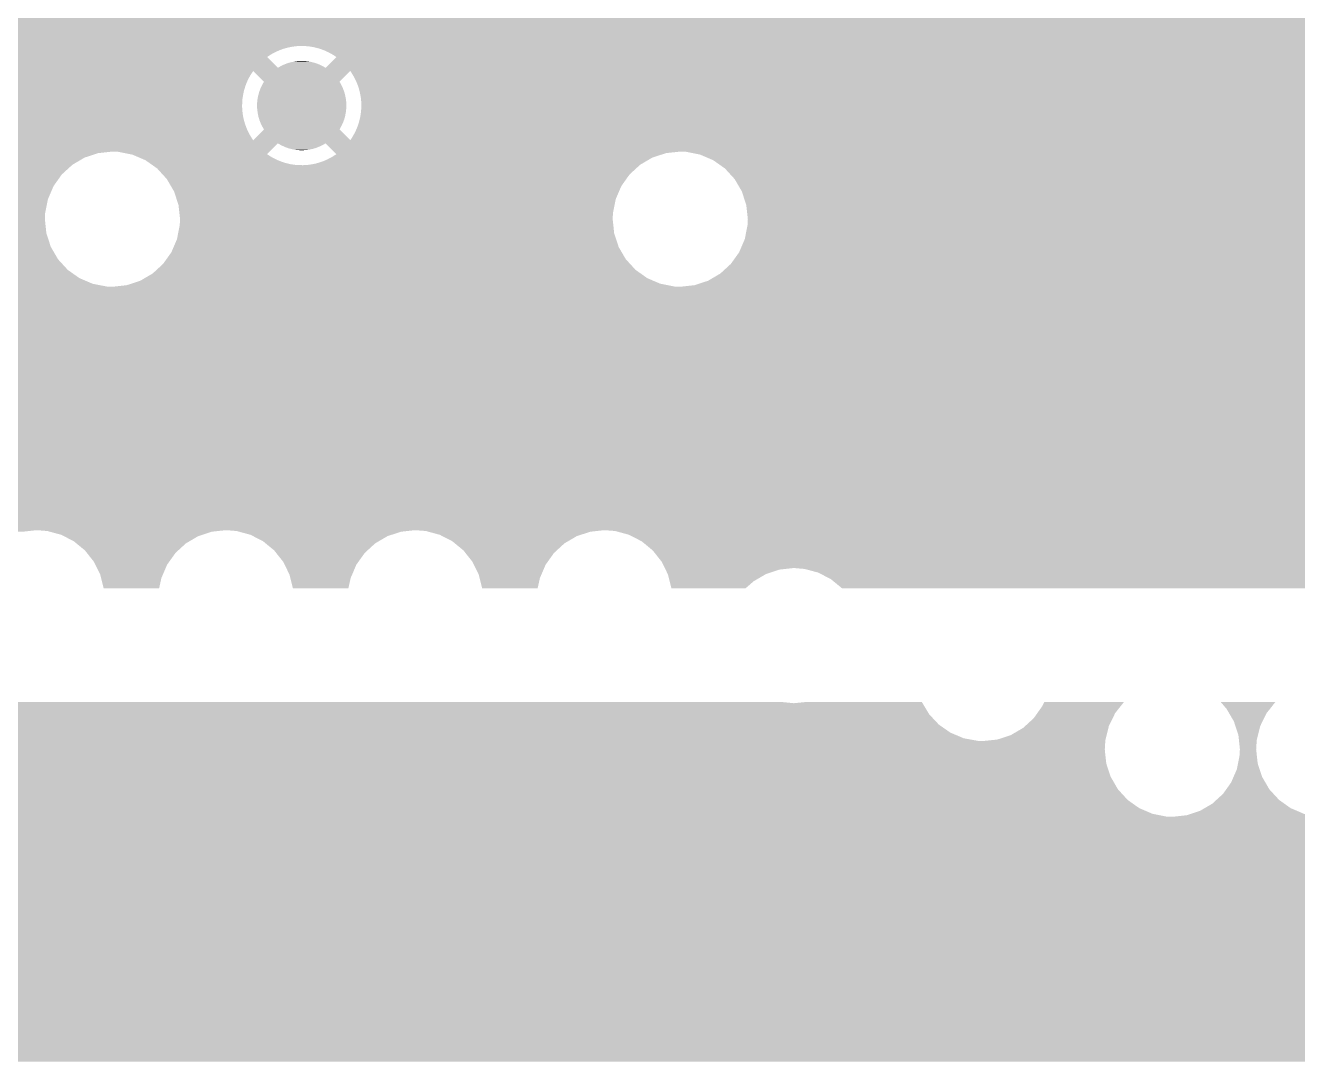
# Model space of a CAD drawing. Extents: x 295 to 953, y 10 to 290.
# Drawn here: x 574.9 to 594.54, y 199.37 to 215.36 of the extents above; entities that cross this region are included whole.
import ezdxf

# ---------------------------------------------------------------- set-up
doc = ezdxf.new("R2010")
doc.units = 0
doc.header["$LTSCALE"] = 5
doc.header["$MEASUREMENT"] = 0
doc.layers.add('GND', color=7, linetype='CONTINUOUS')

msp = doc.modelspace()

# ---------------------------------------------------------------- linework, layer by layer
at = {"layer": 'GND'}
for points in [[(561.202, 215.038), (561.202, 217.288), (602.534, 215.038), (602.534, 217.288)], [(561.202, 215.035), (561.202, 215.038), (579.08, 215.035), (579.146, 215.038)], [(561.202, 215.026), (561.202, 215.035), (579.015, 215.026), (579.08, 215.035)], [(561.202, 215.013), (561.202, 215.026), (578.951, 215.013), (579.015, 215.026)], [(561.202, 214.996), (561.202, 215.013), (578.888, 214.996), (578.951, 215.013)], [(561.202, 214.974), (561.202, 214.996), (578.826, 214.974), (578.888, 214.996)], [(579.277, 215.032), (579.211, 215.038), (602.534, 215.032), (602.534, 215.038)], [(579.341, 215.022), (579.277, 215.032), (602.534, 215.022), (602.534, 215.032)], [(579.405, 215.007), (579.341, 215.022), (602.534, 215.007), (602.534, 215.022)], [(579.468, 214.988), (579.405, 215.007), (602.534, 214.988), (602.534, 215.007)], [(579.529, 214.964), (579.468, 214.988), (602.534, 214.964), (602.534, 214.988)], [(561.202, 214.947), (561.202, 214.974), (578.766, 214.947), (578.826, 214.974)], [(561.202, 214.917), (561.202, 214.947), (578.708, 214.917), (578.766, 214.947)], [(561.202, 214.882), (561.202, 214.917), (578.652, 214.882), (578.708, 214.917)], [(561.202, 214.868), (561.202, 214.882), (578.632, 214.868), (578.652, 214.882)], [(561.202, 214.701), (561.202, 214.868), (578.798, 214.701), (578.632, 214.868)], [(578.988, 214.785), (579.008, 214.789), (579.341, 214.785), (579.325, 214.789)], [(579.008, 214.789), (579.044, 214.797), (579.325, 214.789), (579.285, 214.797)], [(579.044, 214.797), (579.065, 214.8), (579.285, 214.797), (579.27, 214.8)], [(579.065, 214.8), (579.1, 214.805), (579.27, 214.8), (579.227, 214.805)], [(579.1, 214.805), (579.128, 214.806), (579.227, 214.805), (579.213, 214.806)], [(579.128, 214.806), (579.157, 214.808), (579.213, 214.806), (579.157, 214.808)], [(579.588, 214.936), (579.529, 214.964), (602.534, 214.936), (602.534, 214.964)], [(579.534, 214.701), (579.7, 214.868), (602.534, 214.701), (602.534, 214.868)], [(579.645, 214.904), (579.588, 214.936), (602.534, 214.904), (602.534, 214.936)], [(579.7, 214.868), (579.645, 214.904), (602.534, 214.868), (602.534, 214.904)], [(561.202, 214.653), (561.202, 214.701), (602.534, 214.653), (602.534, 214.701)], [(561.202, 214.598), (561.202, 214.653), (578.381, 214.598), (578.417, 214.653)], [(561.202, 214.541), (561.202, 214.598), (578.348, 214.541), (578.381, 214.598)], [(578.583, 214.487), (578.417, 214.653), (579.749, 214.487), (579.915, 214.653)], [(578.798, 214.701), (578.831, 214.721), (579.534, 214.701), (579.5, 214.721)], [(578.831, 214.721), (578.848, 214.73), (579.5, 214.721), (579.485, 214.73)], [(578.848, 214.73), (578.882, 214.747), (579.485, 214.73), (579.449, 214.747)], [(578.882, 214.747), (578.9, 214.754), (579.449, 214.747), (579.433, 214.754)], [(578.9, 214.754), (578.934, 214.768), (579.433, 214.754), (579.396, 214.768)], [(578.934, 214.768), (578.953, 214.774), (579.396, 214.768), (579.38, 214.774)], [(578.953, 214.774), (578.988, 214.785), (579.38, 214.774), (579.341, 214.785)], [(579.94, 214.615), (579.915, 214.653), (602.534, 214.615), (602.534, 214.653)], [(579.974, 214.559), (579.94, 214.615), (602.534, 214.559), (602.534, 214.615)], [(561.202, 214.482), (561.202, 214.541), (578.32, 214.482), (578.348, 214.541)], [(561.202, 214.421), (561.202, 214.482), (578.297, 214.421), (578.32, 214.482)], [(561.202, 214.358), (561.202, 214.421), (578.277, 214.358), (578.297, 214.421)], [(578.534, 214.394), (578.555, 214.437), (579.797, 214.394), (579.777, 214.437)], [(578.555, 214.437), (578.559, 214.446), (579.777, 214.437), (579.773, 214.446)], [(578.559, 214.446), (578.583, 214.487), (579.773, 214.446), (579.749, 214.487)], [(580.003, 214.5), (579.974, 214.559), (602.534, 214.5), (602.534, 214.559)], [(580.028, 214.44), (580.003, 214.5), (602.534, 214.44), (602.534, 214.5)], [(580.049, 214.377), (580.028, 214.44), (602.534, 214.377), (602.534, 214.44)], [(561.202, 214.294), (561.202, 214.358), (578.263, 214.294), (578.277, 214.358)], [(561.202, 214.229), (561.202, 214.294), (578.252, 214.229), (578.263, 214.294)], [(561.202, 214.164), (561.202, 214.229), (578.247, 214.164), (578.252, 214.229)], [(578.479, 214.175), (578.484, 214.223), (579.853, 214.175), (579.847, 214.223)], [(578.484, 214.223), (578.486, 214.232), (579.847, 214.223), (579.846, 214.232)], [(578.486, 214.232), (578.495, 214.278), (579.846, 214.232), (579.836, 214.278)], [(578.495, 214.278), (578.498, 214.287), (579.836, 214.278), (579.834, 214.287)], [(578.498, 214.287), (578.511, 214.333), (579.834, 214.287), (579.821, 214.333)], [(578.511, 214.333), (578.514, 214.342), (579.821, 214.333), (579.818, 214.342)], [(578.514, 214.342), (578.53, 214.386), (579.818, 214.342), (579.801, 214.386)], [(578.53, 214.386), (578.534, 214.394), (579.801, 214.386), (579.797, 214.394)], [(580.065, 214.314), (580.049, 214.377), (602.534, 214.314), (602.534, 214.377)], [(580.077, 214.249), (580.065, 214.314), (602.534, 214.249), (602.534, 214.314)], [(580.084, 214.184), (580.077, 214.249), (602.534, 214.184), (602.534, 214.249)], [(561.202, 214.098), (561.202, 214.164), (578.246, 214.098), (578.247, 214.164)], [(561.202, 214.033), (561.202, 214.098), (578.25, 214.033), (578.246, 214.098)], [(561.202, 213.968), (561.202, 214.033), (578.258, 213.968), (578.25, 214.033)], [(578.476, 214.119), (578.478, 214.166), (579.855, 214.119), (579.853, 214.166)], [(578.478, 214.071), (578.476, 214.119), (579.853, 214.071), (579.855, 214.119)], [(578.478, 214.166), (578.479, 214.175), (579.853, 214.166), (579.853, 214.175)], [(578.479, 214.062), (578.478, 214.071), (579.852, 214.062), (579.853, 214.071)], [(578.485, 214.015), (578.479, 214.062), (579.847, 214.015), (579.852, 214.062)], [(578.486, 214.006), (578.485, 214.015), (579.845, 214.006), (579.847, 214.015)], [(578.495, 213.959), (578.486, 214.006), (579.836, 213.959), (579.845, 214.006)], [(580.069, 213.943), (580.079, 214.008), (602.534, 213.943), (602.534, 214.008)], [(580.079, 214.008), (580.085, 214.073), (602.534, 214.008), (602.534, 214.073)], [(580.086, 214.119), (580.084, 214.184), (602.534, 214.119), (602.534, 214.184)], [(580.085, 214.073), (580.086, 214.119), (602.534, 214.073), (602.534, 214.119)], [(561.202, 213.904), (561.202, 213.968), (578.271, 213.904), (578.258, 213.968)], [(561.202, 213.841), (561.202, 213.904), (578.289, 213.841), (578.271, 213.904)], [(561.202, 213.779), (561.202, 213.841), (578.311, 213.779), (578.289, 213.841)], [(578.497, 213.95), (578.495, 213.959), (579.834, 213.95), (579.836, 213.959)], [(578.511, 213.904), (578.497, 213.95), (579.821, 213.904), (579.834, 213.95)], [(578.513, 213.896), (578.511, 213.904), (579.818, 213.896), (579.821, 213.904)], [(578.531, 213.851), (578.513, 213.896), (579.801, 213.851), (579.818, 213.896)], [(578.534, 213.843), (578.531, 213.851), (579.797, 213.843), (579.801, 213.851)], [(578.555, 213.8), (578.534, 213.843), (579.777, 213.8), (579.797, 213.843)], [(580.011, 213.755), (580.035, 213.817), (602.534, 213.755), (602.534, 213.817)], [(580.035, 213.817), (580.054, 213.879), (602.534, 213.817), (602.534, 213.879)], [(580.054, 213.879), (580.069, 213.943), (602.534, 213.879), (602.534, 213.943)], [(561.202, 213.719), (561.202, 213.779), (578.337, 213.719), (578.311, 213.779)], [(561.202, 213.661), (561.202, 213.719), (578.368, 213.661), (578.337, 213.719)], [(561.202, 213.605), (561.202, 213.661), (578.402, 213.605), (578.368, 213.661)], [(578.417, 213.584), (578.583, 213.75), (579.915, 213.584), (579.749, 213.75)], [(578.559, 213.792), (578.555, 213.8), (579.772, 213.792), (579.777, 213.8)], [(578.583, 213.751), (578.559, 213.792), (579.749, 213.751), (579.772, 213.792)], [(578.583, 213.75), (578.583, 213.751), (579.749, 213.75), (579.749, 213.751)], [(579.915, 213.584), (579.951, 213.639), (602.534, 213.584), (602.534, 213.639)], [(579.951, 213.639), (579.983, 213.696), (602.534, 213.639), (602.534, 213.696)], [(579.983, 213.696), (580.011, 213.755), (602.534, 213.696), (602.534, 213.755)], [(561.202, 213.584), (561.202, 213.605), (578.417, 213.584), (578.402, 213.605)], [(561.202, 213.536), (561.202, 213.584), (602.534, 213.536), (602.534, 213.584)], [(561.202, 213.409), (561.202, 213.536), (578.671, 213.409), (578.798, 213.536)], [(578.832, 213.516), (578.798, 213.536), (579.501, 213.516), (579.534, 213.536)], [(578.847, 213.507), (578.832, 213.516), (579.483, 213.507), (579.501, 213.516)], [(578.883, 213.491), (578.847, 213.507), (579.45, 213.491), (579.483, 213.507)], [(578.898, 213.483), (578.883, 213.491), (579.432, 213.483), (579.45, 213.491)], [(578.936, 213.469), (578.898, 213.483), (579.397, 213.469), (579.432, 213.483)], [(578.951, 213.463), (578.936, 213.469), (579.378, 213.463), (579.397, 213.469)], [(578.99, 213.452), (578.951, 213.463), (579.343, 213.452), (579.378, 213.463)], [(579.006, 213.448), (578.99, 213.452), (579.323, 213.448), (579.343, 213.452)], [(579.046, 213.44), (579.006, 213.448), (579.288, 213.44), (579.323, 213.448)], [(579.062, 213.437), (579.046, 213.44), (579.266, 213.437), (579.288, 213.44)], [(579.105, 213.432), (579.062, 213.437), (579.232, 213.432), (579.266, 213.437)], [(579.118, 213.431), (579.105, 213.432), (579.204, 213.431), (579.232, 213.432)], [(579.175, 213.429), (579.118, 213.431), (579.175, 213.429), (579.204, 213.431)], [(579.661, 213.409), (579.534, 213.536), (602.534, 213.409), (602.534, 213.536)], [(561.202, 213.385), (561.202, 213.409), (576.026, 213.385), (576.245, 213.409)], [(561.202, 213.317), (561.202, 213.385), (575.816, 213.317), (576.026, 213.385)], [(561.202, 213.205), (561.202, 213.317), (575.626, 213.205), (575.816, 213.317)], [(576.337, 213.405), (576.245, 213.409), (578.667, 213.405), (578.671, 213.409)], [(576.516, 213.369), (576.337, 213.405), (578.631, 213.369), (578.667, 213.405)], [(576.553, 213.362), (576.516, 213.369), (578.642, 213.362), (578.631, 213.369)], [(576.62, 213.333), (576.553, 213.362), (578.686, 213.333), (578.642, 213.362)], [(576.695, 213.301), (576.62, 213.333), (578.743, 213.301), (578.686, 213.333)], [(576.755, 213.275), (576.695, 213.301), (578.798, 213.275), (578.743, 213.301)], [(576.758, 213.273), (576.755, 213.275), (578.803, 213.273), (578.798, 213.275)], [(576.792, 213.249), (576.758, 213.273), (578.864, 213.249), (578.803, 213.273)], [(576.819, 213.23), (576.792, 213.249), (578.926, 213.23), (578.864, 213.249)], [(576.84, 213.215), (576.819, 213.23), (578.99, 213.215), (578.926, 213.23)], [(579.316, 213.211), (579.381, 213.224), (584.398, 213.211), (584.421, 213.224)], [(579.381, 213.224), (579.444, 213.242), (584.421, 213.224), (584.451, 213.242)], [(579.444, 213.242), (579.506, 213.264), (584.451, 213.242), (584.488, 213.264)], [(579.506, 213.264), (579.566, 213.29), (584.488, 213.264), (584.533, 213.29)], [(579.566, 213.29), (579.616, 213.317), (584.533, 213.29), (584.579, 213.317)], [(579.616, 213.317), (579.624, 213.32), (584.579, 213.317), (584.591, 213.32)], [(579.624, 213.32), (579.679, 213.355), (584.591, 213.32), (584.696, 213.355)], [(579.684, 213.385), (579.661, 213.409), (584.789, 213.385), (585.008, 213.409)], [(579.679, 213.355), (579.7, 213.369), (584.696, 213.355), (584.74, 213.369)], [(579.7, 213.369), (579.684, 213.385), (584.74, 213.369), (584.789, 213.385)], [(585.1, 213.405), (585.008, 213.409), (602.534, 213.405), (602.534, 213.409)], [(585.316, 213.362), (585.1, 213.405), (602.534, 213.362), (602.534, 213.405)], [(585.518, 213.275), (585.316, 213.362), (602.534, 213.275), (602.534, 213.362)], [(585.698, 213.148), (585.518, 213.275), (602.534, 213.148), (602.534, 213.275)], [(561.202, 213.056), (561.202, 213.205), (575.463, 213.056), (575.626, 213.205)], [(561.202, 212.877), (561.202, 213.056), (575.336, 212.877), (575.463, 213.056)], [(576.854, 213.205), (576.84, 213.215), (579.055, 213.205), (578.99, 213.215)], [(576.862, 213.2), (576.854, 213.205), (579.12, 213.2), (579.055, 213.205)], [(576.863, 213.199), (576.862, 213.2), (579.186, 213.199), (579.12, 213.2)], [(576.935, 213.148), (576.863, 213.199), (584.326, 213.148), (584.382, 213.199)], [(577.019, 213.056), (576.935, 213.148), (584.226, 213.056), (584.326, 213.148)], [(577.084, 212.985), (577.019, 213.056), (584.175, 212.985), (584.226, 213.056)], [(579.186, 213.199), (579.251, 213.202), (584.382, 213.199), (584.386, 213.202)], [(579.251, 213.202), (579.273, 213.205), (584.386, 213.202), (584.389, 213.205)], [(579.273, 213.205), (579.316, 213.211), (584.389, 213.205), (584.398, 213.211)], [(585.847, 212.985), (585.698, 213.148), (602.534, 212.985), (602.534, 213.148)], [(561.202, 212.674), (561.202, 212.877), (575.249, 212.674), (575.336, 212.877)], [(577.147, 212.877), (577.084, 212.985), (584.099, 212.877), (584.175, 212.985)], [(577.195, 212.795), (577.147, 212.877), (584.063, 212.795), (584.099, 212.877)], [(585.958, 212.795), (585.847, 212.985), (602.534, 212.795), (602.534, 212.985)], [(561.202, 212.458), (561.202, 212.674), (575.206, 212.458), (575.249, 212.674)], [(577.235, 212.674), (577.195, 212.795), (584.012, 212.674), (584.063, 212.795)], [(577.264, 212.585), (577.235, 212.674), (583.994, 212.585), (584.012, 212.674)], [(586.027, 212.585), (585.958, 212.795), (602.534, 212.585), (602.534, 212.795)], [(561.202, 212.366), (561.202, 212.458), (575.202, 212.366), (575.206, 212.458)], [(577.278, 212.458), (577.264, 212.585), (583.969, 212.458), (583.994, 212.585)], [(577.288, 212.366), (577.278, 212.458), (583.965, 212.366), (583.969, 212.458)], [(586.051, 212.366), (586.027, 212.585), (602.534, 212.366), (602.534, 212.585)], [(561.202, 212.147), (561.202, 212.366), (575.225, 212.147), (575.202, 212.366)], [(577.258, 212.147), (577.283, 212.274), (583.988, 212.147), (583.975, 212.274)], [(577.283, 212.274), (577.288, 212.366), (583.975, 212.274), (583.965, 212.366)], [(586.004, 212.058), (586.046, 212.274), (602.534, 212.058), (602.534, 212.274)], [(586.046, 212.274), (586.051, 212.366), (602.534, 212.274), (602.534, 212.366)], [(561.202, 211.937), (561.202, 212.147), (575.294, 211.937), (575.225, 212.147)], [(577.189, 211.937), (577.241, 212.058), (584.057, 211.937), (584.018, 212.058)], [(577.241, 212.058), (577.258, 212.147), (584.018, 212.058), (583.988, 212.147)], [(585.917, 211.855), (586.004, 212.058), (602.534, 211.855), (602.534, 212.058)], [(561.202, 211.747), (561.202, 211.937), (575.405, 211.747), (575.294, 211.937)], [(577.077, 211.747), (577.154, 211.855), (584.168, 211.747), (584.105, 211.855)], [(577.154, 211.855), (577.189, 211.937), (584.105, 211.855), (584.057, 211.937)], [(585.789, 211.676), (585.917, 211.855), (602.534, 211.676), (602.534, 211.855)], [(561.202, 211.584), (561.202, 211.747), (575.554, 211.584), (575.405, 211.747)], [(576.927, 211.584), (577.026, 211.676), (584.317, 211.584), (584.234, 211.676)], [(577.026, 211.676), (577.077, 211.747), (584.234, 211.676), (584.168, 211.747)], [(585.627, 211.527), (585.789, 211.676), (602.534, 211.527), (602.534, 211.676)], [(561.202, 211.457), (561.202, 211.584), (575.734, 211.457), (575.554, 211.584)], [(561.202, 211.37), (561.202, 211.457), (575.937, 211.37), (575.734, 211.457)], [(576.673, 211.415), (576.744, 211.457), (584.593, 211.415), (584.497, 211.457)], [(576.744, 211.457), (576.864, 211.527), (584.497, 211.457), (584.399, 211.527)], [(576.864, 211.527), (576.927, 211.584), (584.399, 211.527), (584.317, 211.584)], [(585.436, 211.415), (585.627, 211.527), (602.534, 211.415), (602.534, 211.527)], [(561.202, 211.327), (561.202, 211.37), (576.153, 211.327), (575.937, 211.37)], [(561.202, 211.323), (561.202, 211.327), (576.245, 211.323), (576.153, 211.327)], [(561.202, 207.567), (561.202, 211.323), (602.534, 207.567), (602.534, 211.323)], [(576.245, 211.323), (576.283, 211.327), (585.008, 211.323), (584.916, 211.327)], [(576.283, 211.327), (576.464, 211.347), (584.916, 211.327), (584.818, 211.347)], [(576.464, 211.347), (576.535, 211.37), (584.818, 211.347), (584.7, 211.37)], [(576.535, 211.37), (576.673, 211.415), (584.7, 211.37), (584.593, 211.415)], [(585.008, 211.323), (585.227, 211.347), (602.534, 211.323), (602.534, 211.347)], [(585.227, 211.347), (585.436, 211.415), (602.534, 211.347), (602.534, 211.415)], [(561.202, 207.543), (561.202, 207.567), (574.857, 207.543), (575.076, 207.567)], [(575.242, 207.554), (575.076, 207.567), (577.874, 207.554), (577.997, 207.567)], [(575.279, 207.543), (575.242, 207.554), (577.778, 207.543), (577.874, 207.554)], [(575.454, 207.496), (575.279, 207.543), (577.633, 207.496), (577.778, 207.543)], [(578.163, 207.554), (577.997, 207.567), (580.795, 207.554), (580.918, 207.567)], [(578.2, 207.543), (578.163, 207.554), (580.699, 207.543), (580.795, 207.554)], [(578.375, 207.496), (578.2, 207.543), (580.554, 207.496), (580.699, 207.543)], [(581.084, 207.554), (580.918, 207.567), (583.716, 207.554), (583.839, 207.567)], [(581.121, 207.543), (581.084, 207.554), (583.62, 207.543), (583.716, 207.554)], [(581.296, 207.496), (581.121, 207.543), (583.475, 207.496), (583.62, 207.543)], [(584.005, 207.554), (583.839, 207.567), (602.534, 207.554), (602.534, 207.567)], [(584.217, 207.496), (584.005, 207.554), (602.534, 207.496), (602.534, 207.554)], [(575.495, 207.475), (575.454, 207.496), (577.569, 207.475), (577.633, 207.496)], [(575.65, 207.395), (575.495, 207.475), (577.432, 207.395), (577.569, 207.475)], [(575.688, 207.363), (575.65, 207.395), (577.378, 207.363), (577.432, 207.395)], [(575.82, 207.255), (575.688, 207.363), (577.26, 207.255), (577.378, 207.363)], [(578.416, 207.475), (578.375, 207.496), (580.49, 207.475), (580.554, 207.496)], [(578.571, 207.395), (578.416, 207.475), (580.353, 207.395), (580.49, 207.475)], [(578.609, 207.363), (578.571, 207.395), (580.299, 207.363), (580.353, 207.395)], [(578.741, 207.255), (578.609, 207.363), (580.181, 207.255), (580.299, 207.363)], [(581.337, 207.475), (581.296, 207.496), (583.411, 207.475), (583.475, 207.496)], [(581.492, 207.395), (581.337, 207.475), (583.274, 207.395), (583.411, 207.475)], [(581.53, 207.363), (581.492, 207.395), (583.22, 207.363), (583.274, 207.395)], [(581.662, 207.255), (581.53, 207.363), (583.102, 207.255), (583.22, 207.363)], [(584.413, 207.395), (584.217, 207.496), (602.534, 207.395), (602.534, 207.496)], [(584.583, 207.255), (584.413, 207.395), (602.534, 207.255), (602.534, 207.395)], [(575.852, 207.214), (575.82, 207.255), (577.216, 207.214), (577.26, 207.255)], [(575.957, 207.082), (575.852, 207.214), (577.122, 207.082), (577.216, 207.214)], [(578.773, 207.214), (578.741, 207.255), (580.137, 207.214), (580.181, 207.255)], [(578.878, 207.082), (578.773, 207.214), (580.043, 207.082), (580.137, 207.214)], [(581.694, 207.214), (581.662, 207.255), (583.058, 207.214), (583.102, 207.255)], [(581.799, 207.082), (581.694, 207.214), (582.964, 207.082), (583.058, 207.214)], [(584.72, 207.082), (584.583, 207.255), (602.534, 207.082), (602.534, 207.255)], [(575.981, 207.035), (575.957, 207.082), (577.088, 207.035), (577.122, 207.082)], [(576.055, 206.884), (575.981, 207.035), (577.024, 206.884), (577.088, 207.035)], [(578.902, 207.035), (578.878, 207.082), (580.009, 207.035), (580.043, 207.082)], [(578.976, 206.884), (578.902, 207.035), (579.945, 206.884), (580.009, 207.035)], [(581.823, 207.035), (581.799, 207.082), (582.93, 207.035), (582.964, 207.082)], [(581.897, 206.884), (581.823, 207.035), (582.866, 206.884), (582.93, 207.035)], [(584.769, 206.983), (584.72, 207.082), (602.534, 206.983), (602.534, 207.082)], [(584.781, 206.959), (584.769, 206.983), (586.541, 206.959), (586.76, 206.983)], [(584.815, 206.89), (584.781, 206.959), (586.332, 206.89), (586.541, 206.959)], [(586.926, 206.969), (586.76, 206.983), (602.534, 206.969), (602.534, 206.983)], [(587.139, 206.912), (586.926, 206.969), (602.534, 206.912), (602.534, 206.969)], [(576.068, 206.832), (576.055, 206.884), (577.001, 206.832), (577.024, 206.884)], [(576.109, 206.67), (576.068, 206.832), (576.965, 206.67), (577.001, 206.832)], [(578.989, 206.832), (578.976, 206.884), (579.922, 206.832), (579.945, 206.884)], [(579.03, 206.67), (578.989, 206.832), (579.886, 206.67), (579.922, 206.832)], [(581.91, 206.832), (581.897, 206.884), (582.843, 206.832), (582.866, 206.884)], [(581.951, 206.67), (581.91, 206.832), (582.807, 206.67), (582.843, 206.832)], [(584.818, 206.884), (584.815, 206.89), (586.321, 206.884), (586.332, 206.89)], [(584.844, 206.779), (584.818, 206.884), (586.141, 206.779), (586.321, 206.884)], [(584.872, 206.67), (584.844, 206.779), (586.016, 206.67), (586.141, 206.779)], [(587.334, 206.81), (587.139, 206.912), (602.534, 206.81), (602.534, 206.912)], [(587.504, 206.671), (587.334, 206.81), (602.534, 206.671), (602.534, 206.81)], [(576.109, 206.67), (576.109, 206.67), (576.964, 206.67), (576.965, 206.67)], [(579.03, 206.67), (579.03, 206.67), (579.885, 206.67), (579.886, 206.67)], [(581.951, 206.67), (581.951, 206.67), (582.806, 206.67), (582.807, 206.67)], [(587.505, 206.67), (587.504, 206.671), (602.533, 206.67), (602.534, 206.671)], [(572.982, 204.728), (573.065, 204.845), (588.849, 204.728), (588.779, 204.845)], [(573.065, 204.845), (573.091, 204.897), (588.779, 204.845), (588.747, 204.897)], [(573.091, 204.897), (573.102, 204.917), (586.76, 204.897), (586.558, 204.917)], [(573.102, 204.917), (573.102, 204.917), (586.558, 204.917), (586.555, 204.917)], [(573.102, 204.917), (573.102, 204.917), (586.555, 204.917), (573.102, 204.917)], [(586.76, 204.897), (586.963, 204.917), (588.747, 204.897), (588.735, 204.917)], [(590.519, 204.744), (590.591, 204.845), (591.72, 204.744), (591.8, 204.845)], [(590.591, 204.845), (590.627, 204.917), (591.8, 204.845), (591.857, 204.917)], [(593.442, 204.806), (593.348, 204.917), (594.107, 204.806), (594.194, 204.917)], [(593.478, 204.744), (593.442, 204.806), (594.057, 204.744), (594.107, 204.806)], [(572.83, 204.567), (572.937, 204.665), (588.999, 204.567), (588.907, 204.665)], [(572.937, 204.665), (572.982, 204.728), (588.907, 204.665), (588.849, 204.728)], [(590.333, 204.546), (590.463, 204.665), (591.623, 204.546), (591.682, 204.665)], [(590.463, 204.665), (590.519, 204.744), (591.682, 204.665), (591.72, 204.744)], [(593.553, 204.616), (593.478, 204.744), (593.994, 204.616), (594.057, 204.744)], [(593.576, 204.546), (593.553, 204.616), (593.96, 204.546), (593.994, 204.616)], [(572.436, 204.356), (572.584, 204.405), (589.383, 204.356), (589.267, 204.405)], [(572.584, 204.405), (572.646, 204.441), (589.267, 204.405), (589.18, 204.441)], [(572.646, 204.441), (572.774, 204.516), (589.18, 204.441), (589.072, 204.516)], [(572.774, 204.516), (572.83, 204.567), (589.072, 204.516), (588.999, 204.567)], [(589.901, 204.336), (590.11, 204.405), (591.571, 204.336), (591.588, 204.405)], [(590.11, 204.405), (590.3, 204.516), (591.588, 204.405), (591.616, 204.516)], [(590.3, 204.516), (590.333, 204.546), (591.616, 204.516), (591.623, 204.546)], [(593.622, 204.406), (593.576, 204.546), (593.925, 204.406), (593.96, 204.546)], [(593.63, 204.332), (593.622, 204.406), (593.906, 204.332), (593.925, 204.406)], [(559.052, 204.253), (559.046, 204.313), (591.564, 204.253), (591.568, 204.313)], [(559.055, 204.187), (559.052, 204.253), (591.56, 204.187), (591.564, 204.253)], [(559.054, 204.142), (559.055, 204.187), (591.564, 204.142), (591.56, 204.187)], [(572.155, 204.313), (572.185, 204.316), (589.681, 204.313), (589.6, 204.316)], [(572.185, 204.316), (572.375, 204.336), (589.6, 204.316), (589.492, 204.336)], [(572.375, 204.336), (572.436, 204.356), (589.492, 204.336), (589.383, 204.356)], [(589.681, 204.313), (589.862, 204.332), (591.568, 204.313), (591.57, 204.332)], [(589.862, 204.332), (589.901, 204.336), (591.57, 204.332), (591.571, 204.336)], [(593.645, 204.187), (593.63, 204.332), (593.896, 204.187), (593.906, 204.332)], [(593.641, 204.095), (593.645, 204.187), (593.906, 204.095), (593.896, 204.187)], [(559.028, 203.968), (559.038, 204.012), (591.583, 203.968), (591.578, 204.012)], [(559.038, 204.012), (559.048, 204.076), (591.578, 204.012), (591.571, 204.076)], [(559.048, 204.076), (559.054, 204.142), (591.571, 204.076), (591.564, 204.142)], [(593.616, 203.968), (593.641, 204.095), (593.92, 203.968), (593.906, 204.095)], [(558.952, 203.765), (558.98, 203.824), (591.65, 203.765), (591.63, 203.824)], [(558.98, 203.824), (559.004, 203.885), (591.63, 203.824), (591.61, 203.885)], [(559.004, 203.885), (559.023, 203.948), (591.61, 203.885), (591.589, 203.948)], [(559.023, 203.948), (559.028, 203.968), (591.589, 203.948), (591.583, 203.968)], [(593.547, 203.759), (593.599, 203.879), (593.989, 203.759), (593.949, 203.879)], [(593.599, 203.879), (593.616, 203.968), (593.949, 203.879), (593.92, 203.968)], [(551.708, 203.604), (551.708, 203.653), (591.742, 203.604), (591.714, 203.653)], [(558.539, 203.568), (558.503, 203.604), (591.763, 203.568), (591.742, 203.604)], [(558.884, 203.653), (558.92, 203.708), (591.714, 203.653), (591.682, 203.708)], [(558.92, 203.708), (558.948, 203.759), (591.682, 203.708), (591.652, 203.759)], [(558.948, 203.759), (558.952, 203.765), (591.652, 203.759), (591.65, 203.765)], [(593.435, 203.568), (593.512, 203.677), (594.1, 203.568), (594.037, 203.677)], [(593.512, 203.677), (593.547, 203.759), (594.037, 203.677), (593.989, 203.759)], [(558.669, 203.438), (558.539, 203.568), (591.882, 203.438), (591.763, 203.568)], [(558.592, 203.389), (558.619, 203.406), (591.935, 203.389), (591.912, 203.406)], [(558.619, 203.406), (558.648, 203.424), (591.912, 203.406), (591.895, 203.424)], [(558.648, 203.424), (558.669, 203.438), (591.895, 203.424), (591.882, 203.438)], [(593.221, 203.348), (593.284, 203.406), (594.33, 203.348), (594.249, 203.406)], [(593.284, 203.406), (593.384, 203.497), (594.249, 203.406), (594.165, 203.497)], [(593.384, 203.497), (593.435, 203.568), (594.165, 203.497), (594.1, 203.568)], [(551.708, 203.191), (551.708, 203.267), (592.294, 203.191), (592.117, 203.267)], [(558.155, 203.267), (558.22, 203.271), (592.117, 203.267), (592.108, 203.271)], [(558.22, 203.271), (558.274, 203.278), (592.108, 203.271), (592.092, 203.278)], [(558.274, 203.278), (558.285, 203.28), (592.092, 203.278), (592.09, 203.28)], [(558.285, 203.28), (558.349, 203.293), (592.09, 203.28), (592.071, 203.293)], [(558.349, 203.293), (558.413, 203.31), (592.071, 203.293), (592.046, 203.31)], [(558.413, 203.31), (558.474, 203.332), (592.046, 203.31), (592.015, 203.332)], [(558.474, 203.332), (558.534, 203.358), (592.015, 203.332), (591.978, 203.358)], [(558.534, 203.358), (558.592, 203.389), (591.978, 203.358), (591.935, 203.389)], [(592.892, 203.191), (593.031, 203.237), (594.631, 203.191), (594.525, 203.237)], [(593.031, 203.237), (593.102, 203.278), (594.525, 203.237), (594.428, 203.278)], [(593.102, 203.278), (593.221, 203.348), (594.428, 203.278), (594.33, 203.348)], [(551.708, 203.148), (551.708, 203.191), (592.511, 203.148), (592.294, 203.191)], [(551.708, 203.144), (551.708, 203.148), (592.602, 203.144), (592.511, 203.148)], [(551.708, 199.952), (551.708, 203.144), (612.027, 199.952), (612.027, 203.144)], [(592.602, 203.144), (592.64, 203.148), (594.939, 203.144), (594.847, 203.148)], [(592.64, 203.148), (592.822, 203.168), (594.847, 203.148), (594.749, 203.168)], [(592.822, 203.168), (592.892, 203.191), (594.749, 203.168), (594.631, 203.191)], [(551.708, 199.368), (551.708, 199.952), (612.027, 199.368), (612.027, 199.952)]]:
    msp.add_solid(points, dxfattribs=at)

doc.saveas('drawing.dxf')
